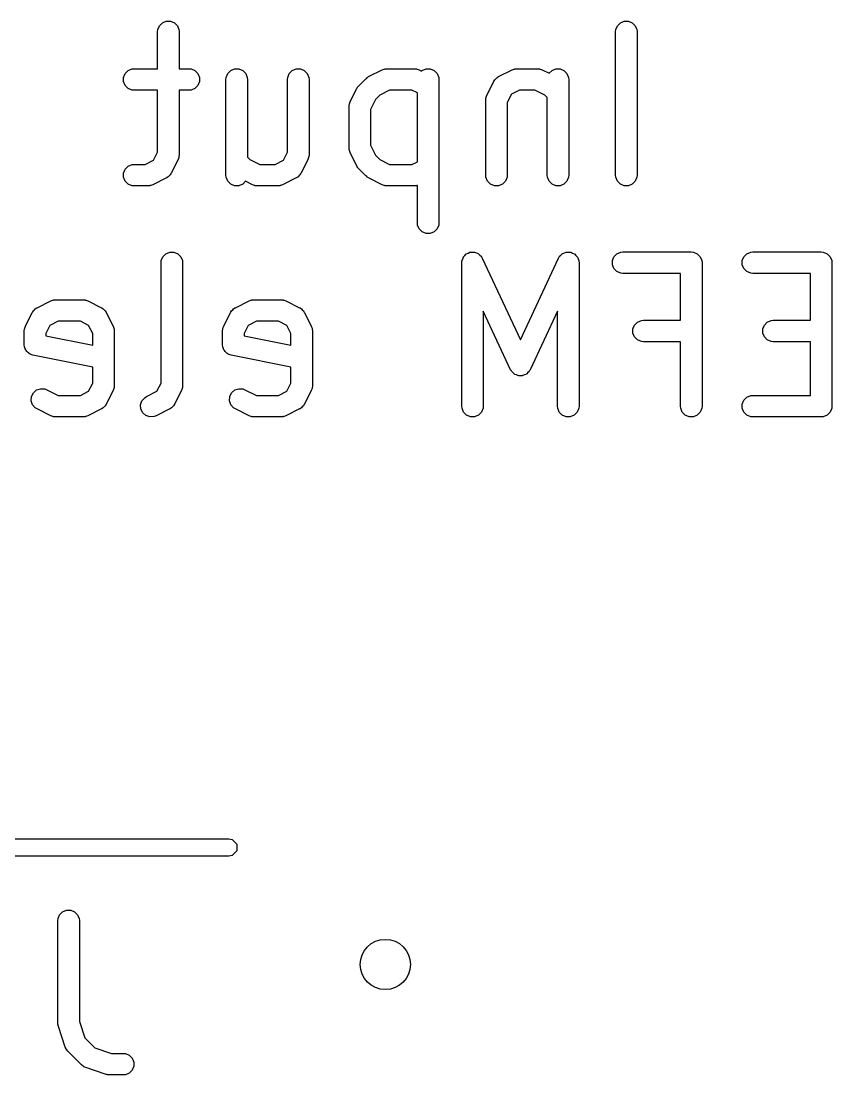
# Model space of a CAD drawing. Header units: inches. Extents: x -1.77 to 1.76, y -2.13 to 2.21.
# Drawn here: x 0.0001 to 0.2225, y 1.9201 to 2.2092 of the extents above; entities that cross this region are included whole.
import ezdxf

# ---------------------------------------------------------------- set-up
doc = ezdxf.new("R2010")
doc.units = ezdxf.units.IN
doc.header["$MEASUREMENT"] = 0
doc.layers.add('BLACK', color=250, linetype='CONTINUOUS')

msp = doc.modelspace()

# ---------------------------------------------------------------- linework, layer by layer
at = {"layer": 'BLACK', "linetype": 'CONTINUOUS'}
for p, q in [((0.03885, 2.20876), (0.03992, 2.2092)), ((0.03992, 2.2092), (0.04107, 2.2092)), ((0.04107, 2.2092), (0.04214, 2.20876)), ((0.16446, 2.20876), (0.16553, 2.2092)), ((0.16553, 2.2092), (0.16668, 2.2092)), ((0.16668, 2.2092), (0.16774, 2.20876)), ((0.03754, 2.2063), (0.0376, 2.20688)), ((0.03754, 2.19613), (0.03754, 2.2063)), ((0.0376, 2.20688), (0.03804, 2.20794)), ((0.03804, 2.20794), (0.03885, 2.20876)), ((0.04214, 2.20876), (0.04295, 2.20794)), ((0.04295, 2.20794), (0.04339, 2.20688)), ((0.04339, 2.20688), (0.04345, 2.2063)), ((0.04345, 2.2063), (0.04345, 2.19613)), ((0.16315, 2.2063), (0.16321, 2.20688)), ((0.16315, 2.16693), (0.16315, 2.2063)), ((0.16321, 2.20688), (0.16365, 2.20794)), ((0.16365, 2.20794), (0.16446, 2.20876)), ((0.16774, 2.20876), (0.16856, 2.20794)), ((0.16856, 2.20794), (0.169, 2.20688)), ((0.169, 2.20688), (0.16906, 2.2063)), ((0.16906, 2.2063), (0.16906, 2.16693)), ((0.02823, 2.19376), (0.02867, 2.19482)), ((0.02867, 2.19482), (0.02948, 2.19564)), ((0.02948, 2.19564), (0.03055, 2.19608)), ((0.03055, 2.19608), (0.03112, 2.19613)), ((0.03112, 2.19613), (0.03754, 2.19613)), ((0.04345, 2.19613), (0.04612, 2.19613)), ((0.04612, 2.19613), (0.0467, 2.19608)), ((0.0467, 2.19608), (0.04776, 2.19564)), ((0.04776, 2.19564), (0.04857, 2.19482)), ((0.04857, 2.19482), (0.04902, 2.19376)), ((0.05635, 2.19376), (0.05679, 2.19482)), ((0.05679, 2.19482), (0.0576, 2.19564)), ((0.0576, 2.19564), (0.05867, 2.19608)), ((0.05867, 2.19608), (0.05982, 2.19608)), ((0.05982, 2.19608), (0.06088, 2.19564)), ((0.06088, 2.19564), (0.0617, 2.19482)), ((0.0617, 2.19482), (0.06214, 2.19376)), ((0.07322, 2.19376), (0.07366, 2.19482)), ((0.07366, 2.19482), (0.07447, 2.19564)), ((0.07447, 2.19564), (0.07554, 2.19608)), ((0.07554, 2.19608), (0.07669, 2.19608)), ((0.07669, 2.19608), (0.07776, 2.19564)), ((0.07776, 2.19564), (0.07857, 2.19482)), ((0.07857, 2.19482), (0.07901, 2.19376)), ((0.09542, 2.19395), (0.09917, 2.19582)), ((0.09917, 2.19582), (0.09971, 2.19603)), ((0.09971, 2.19603), (0.09981, 2.19604)), ((0.09981, 2.19604), (0.09991, 2.19608)), ((0.09991, 2.19608), (0.10049, 2.19613)), ((0.10049, 2.19613), (0.10799, 2.19613)), ((0.10799, 2.19613), (0.10856, 2.19608)), ((0.10856, 2.19608), (0.10866, 2.19604)), ((0.10866, 2.19604), (0.10877, 2.19603)), ((0.10877, 2.19603), (0.10931, 2.19582)), ((0.10931, 2.19582), (0.10996, 2.1955)), ((0.10996, 2.1955), (0.1101, 2.19564)), ((0.1101, 2.19564), (0.11116, 2.19608)), ((0.11116, 2.19608), (0.11231, 2.19608)), ((0.11231, 2.19608), (0.11338, 2.19564)), ((0.11338, 2.19564), (0.11419, 2.19482)), ((0.11419, 2.19482), (0.11463, 2.19376)), ((0.13104, 2.19395), (0.13479, 2.19582)), ((0.13479, 2.19582), (0.13533, 2.19603)), ((0.13533, 2.19603), (0.13543, 2.19604)), ((0.13543, 2.19604), (0.13553, 2.19608)), ((0.13553, 2.19608), (0.13611, 2.19613)), ((0.13611, 2.19613), (0.14173, 2.19613)), ((0.14173, 2.19613), (0.14231, 2.19608)), ((0.14231, 2.19608), (0.14241, 2.19604)), ((0.14241, 2.19604), (0.14251, 2.19603)), ((0.14251, 2.19603), (0.14305, 2.19582)), ((0.14305, 2.19582), (0.14495, 2.19487)), ((0.14495, 2.19487), (0.14572, 2.19564)), ((0.14572, 2.19564), (0.14678, 2.19608)), ((0.14678, 2.19608), (0.14793, 2.19608)), ((0.14793, 2.19608), (0.149, 2.19564)), ((0.149, 2.19564), (0.14981, 2.19482)), ((0.14981, 2.19482), (0.15025, 2.19376)), ((0.02823, 2.1926), (0.02823, 2.19376)), ((0.02867, 2.19154), (0.02823, 2.1926)), ((0.02948, 2.19073), (0.02867, 2.19154)), ((0.04857, 2.19154), (0.04776, 2.19073)), ((0.04902, 2.1926), (0.04857, 2.19154)), ((0.04902, 2.19376), (0.04902, 2.1926)), ((0.05629, 2.19318), (0.05635, 2.19376)), ((0.05629, 2.16693), (0.05629, 2.19318)), ((0.06214, 2.19376), (0.0622, 2.19318)), ((0.0622, 2.19318), (0.0622, 2.17191)), ((0.07316, 2.19318), (0.07322, 2.19376)), ((0.07316, 2.17326), (0.07316, 2.19318)), ((0.07901, 2.19376), (0.07907, 2.19318)), ((0.07907, 2.19318), (0.07907, 2.17256)), ((0.09259, 2.19129), (0.09278, 2.19152)), ((0.09278, 2.19152), (0.09465, 2.19339)), ((0.09465, 2.19339), (0.09488, 2.19358)), ((0.09488, 2.19358), (0.09493, 2.19364)), ((0.09493, 2.19364), (0.09502, 2.19369)), ((0.09502, 2.19369), (0.0951, 2.19376)), ((0.0951, 2.19376), (0.09517, 2.19379)), ((0.09517, 2.19379), (0.09542, 2.19395)), ((0.11463, 2.19376), (0.11469, 2.19318)), ((0.11469, 2.19318), (0.11469, 2.15381)), ((0.12784, 2.18888), (0.12972, 2.19263)), ((0.12972, 2.19263), (0.12978, 2.19272)), ((0.12978, 2.19272), (0.12979, 2.19277)), ((0.12979, 2.19277), (0.12984, 2.19282)), ((0.12984, 2.19282), (0.13003, 2.19312)), ((0.13003, 2.19312), (0.13031, 2.19336)), ((0.13031, 2.19336), (0.13055, 2.19364)), ((0.13055, 2.19364), (0.13084, 2.19382)), ((0.13084, 2.19382), (0.1309, 2.19387)), ((0.1309, 2.19387), (0.13094, 2.19389)), ((0.13094, 2.19389), (0.13104, 2.19395)), ((0.15025, 2.19376), (0.15031, 2.19318)), ((0.15031, 2.19318), (0.15031, 2.16693)), ((0.03055, 2.19028), (0.02948, 2.19073)), ((0.03112, 2.19023), (0.03055, 2.19028)), ((0.03754, 2.19023), (0.03112, 2.19023)), ((0.03754, 2.17326), (0.03754, 2.19023)), ((0.04612, 2.19023), (0.04345, 2.19023)), ((0.04345, 2.19023), (0.04345, 2.17256)), ((0.0467, 2.19028), (0.04612, 2.19023)), ((0.04776, 2.19073), (0.0467, 2.19028)), ((0.09035, 2.187), (0.09222, 2.19075)), ((0.09222, 2.19075), (0.09238, 2.191)), ((0.09238, 2.191), (0.09241, 2.19107)), ((0.09241, 2.19107), (0.09247, 2.19115)), ((0.09247, 2.19115), (0.09253, 2.19124)), ((0.09253, 2.19124), (0.09259, 2.19129)), ((0.09849, 2.18888), (0.09729, 2.18768)), ((0.10118, 2.19023), (0.09849, 2.18888)), ((0.10729, 2.19023), (0.10118, 2.19023)), ((0.10878, 2.18948), (0.10729, 2.19023)), ((0.10878, 2.17063), (0.10878, 2.18948)), ((0.12764, 2.18834), (0.12784, 2.18888)), ((0.13456, 2.18911), (0.13344, 2.18686)), ((0.13681, 2.19023), (0.13456, 2.18911)), ((0.14104, 2.19023), (0.13681, 2.19023)), ((0.14373, 2.18888), (0.14104, 2.19023)), ((0.1444, 2.18821), (0.14373, 2.18888)), ((0.09004, 2.18568), (0.09009, 2.18626)), ((0.09009, 2.18626), (0.09013, 2.18636)), ((0.09013, 2.18636), (0.09014, 2.18646)), ((0.09014, 2.18646), (0.09035, 2.187)), ((0.09729, 2.18768), (0.09594, 2.18498)), ((0.12753, 2.18756), (0.12759, 2.18813)), ((0.12753, 2.16693), (0.12753, 2.18756)), ((0.12759, 2.18813), (0.12763, 2.18823)), ((0.12763, 2.18823), (0.12764, 2.18834)), ((0.13344, 2.18686), (0.13344, 2.16693)), ((0.1444, 2.16693), (0.1444, 2.18821)), ((0.09004, 2.17443), (0.09004, 2.18568)), ((0.09594, 2.18498), (0.09594, 2.17513)), ((0.09009, 2.17386), (0.09004, 2.17443)), ((0.09594, 2.17513), (0.09729, 2.17243)), ((0.03642, 2.17101), (0.03754, 2.17326)), ((0.04334, 2.17178), (0.04314, 2.17124)), ((0.04335, 2.17188), (0.04334, 2.17178)), ((0.04339, 2.17198), (0.04335, 2.17188)), ((0.04345, 2.17256), (0.04339, 2.17198)), ((0.0622, 2.17191), (0.06287, 2.17124)), ((0.07204, 2.17101), (0.07316, 2.17326)), ((0.07896, 2.17178), (0.07876, 2.17124)), ((0.07897, 2.17188), (0.07896, 2.17178)), ((0.07901, 2.17198), (0.07897, 2.17188)), ((0.07907, 2.17256), (0.07901, 2.17198)), ((0.09013, 2.17376), (0.09009, 2.17386)), ((0.09014, 2.17365), (0.09013, 2.17376)), ((0.09035, 2.17311), (0.09014, 2.17365)), ((0.09222, 2.16936), (0.09035, 2.17311)), ((0.09729, 2.17243), (0.09849, 2.17124)), ((0.02823, 2.16751), (0.02867, 2.16857)), ((0.02867, 2.16857), (0.02948, 2.16939)), ((0.02948, 2.16939), (0.03055, 2.16983)), ((0.03055, 2.16983), (0.03112, 2.16989)), ((0.03112, 2.16989), (0.03417, 2.16989)), ((0.03417, 2.16989), (0.03642, 2.17101)), ((0.04314, 2.17124), (0.04126, 2.16749)), ((0.06287, 2.17124), (0.06556, 2.16989)), ((0.06556, 2.16989), (0.06979, 2.16989)), ((0.06979, 2.16989), (0.07204, 2.17101)), ((0.07876, 2.17124), (0.07688, 2.16749)), ((0.09238, 2.16912), (0.09222, 2.16936)), ((0.09241, 2.16904), (0.09238, 2.16912)), ((0.09247, 2.16896), (0.09241, 2.16904)), ((0.09253, 2.16887), (0.09247, 2.16896)), ((0.09259, 2.16882), (0.09253, 2.16887)), ((0.09278, 2.1686), (0.09259, 2.16882)), ((0.09465, 2.16672), (0.09278, 2.1686)), ((0.09849, 2.17124), (0.10118, 2.16989)), ((0.10118, 2.16989), (0.10729, 2.16989)), ((0.10729, 2.16989), (0.10878, 2.17063)), ((0.02823, 2.16636), (0.02823, 2.16751)), ((0.02867, 2.16529), (0.02823, 2.16636)), ((0.03994, 2.16617), (0.03619, 2.16429)), ((0.04004, 2.16623), (0.03994, 2.16617)), ((0.04008, 2.16624), (0.04004, 2.16623)), ((0.04014, 2.16629), (0.04008, 2.16624)), ((0.04043, 2.16648), (0.04014, 2.16629)), ((0.04067, 2.16676), (0.04043, 2.16648)), ((0.04095, 2.167), (0.04067, 2.16676)), ((0.04114, 2.16729), (0.04095, 2.167)), ((0.04119, 2.16735), (0.04114, 2.16729)), ((0.0412, 2.16739), (0.04119, 2.16735)), ((0.04126, 2.16749), (0.0412, 2.16739)), ((0.05635, 2.16636), (0.05629, 2.16693)), ((0.05679, 2.16529), (0.05635, 2.16636)), ((0.07556, 2.16617), (0.07181, 2.16429)), ((0.07566, 2.16623), (0.07556, 2.16617)), ((0.0757, 2.16624), (0.07566, 2.16623)), ((0.07576, 2.16629), (0.0757, 2.16624)), ((0.07605, 2.16648), (0.07576, 2.16629)), ((0.07629, 2.16676), (0.07605, 2.16648)), ((0.07657, 2.167), (0.07629, 2.16676)), ((0.07676, 2.16729), (0.07657, 2.167)), ((0.07681, 2.16735), (0.07676, 2.16729)), ((0.07682, 2.16739), (0.07681, 2.16735)), ((0.07688, 2.16749), (0.07682, 2.16739)), ((0.09488, 2.16654), (0.09465, 2.16672)), ((0.09493, 2.16648), (0.09488, 2.16654)), ((0.09502, 2.16642), (0.09493, 2.16648)), ((0.0951, 2.16635), (0.09502, 2.16642)), ((0.09517, 2.16632), (0.0951, 2.16635)), ((0.09542, 2.16617), (0.09517, 2.16632)), ((0.09917, 2.16429), (0.09542, 2.16617)), ((0.12759, 2.16636), (0.12753, 2.16693)), ((0.12803, 2.16529), (0.12759, 2.16636)), ((0.13338, 2.16636), (0.13294, 2.16529)), ((0.13344, 2.16693), (0.13338, 2.16636)), ((0.14446, 2.16636), (0.1444, 2.16693)), ((0.1449, 2.16529), (0.14446, 2.16636)), ((0.15025, 2.16636), (0.14981, 2.16529)), ((0.15031, 2.16693), (0.15025, 2.16636)), ((0.16321, 2.16636), (0.16315, 2.16693)), ((0.16365, 2.16529), (0.16321, 2.16636)), ((0.169, 2.16636), (0.16856, 2.16529)), ((0.16906, 2.16693), (0.169, 2.16636)), ((0.02948, 2.16448), (0.02867, 2.16529)), ((0.03055, 2.16404), (0.02948, 2.16448)), ((0.03112, 2.16398), (0.03055, 2.16404)), ((0.03487, 2.16398), (0.03112, 2.16398)), ((0.03545, 2.16404), (0.03487, 2.16398)), ((0.03554, 2.16408), (0.03545, 2.16404)), ((0.03565, 2.16409), (0.03554, 2.16408)), ((0.03619, 2.16429), (0.03565, 2.16409)), ((0.0576, 2.16448), (0.05679, 2.16529)), ((0.05867, 2.16404), (0.0576, 2.16448)), ((0.05982, 2.16404), (0.05867, 2.16404)), ((0.06088, 2.16448), (0.05982, 2.16404)), ((0.06165, 2.16524), (0.06088, 2.16448)), ((0.06355, 2.16429), (0.06165, 2.16524)), ((0.06409, 2.16409), (0.06355, 2.16429)), ((0.06419, 2.16408), (0.06409, 2.16409)), ((0.06429, 2.16404), (0.06419, 2.16408)), ((0.06487, 2.16398), (0.06429, 2.16404)), ((0.07049, 2.16398), (0.06487, 2.16398)), ((0.07107, 2.16404), (0.07049, 2.16398)), ((0.07117, 2.16408), (0.07107, 2.16404)), ((0.07127, 2.16409), (0.07117, 2.16408)), ((0.07181, 2.16429), (0.07127, 2.16409)), ((0.09971, 2.16409), (0.09917, 2.16429)), ((0.09981, 2.16408), (0.09971, 2.16409)), ((0.09991, 2.16404), (0.09981, 2.16408)), ((0.10049, 2.16398), (0.09991, 2.16404)), ((0.10799, 2.16398), (0.10049, 2.16398)), ((0.10856, 2.16404), (0.10799, 2.16398)), ((0.10866, 2.16408), (0.10856, 2.16404)), ((0.10877, 2.16409), (0.10866, 2.16408)), ((0.10878, 2.16409), (0.10877, 2.16409)), ((0.10878, 2.15381), (0.10878, 2.16409)), ((0.12884, 2.16448), (0.12803, 2.16529)), ((0.12991, 2.16404), (0.12884, 2.16448)), ((0.13106, 2.16404), (0.12991, 2.16404)), ((0.13212, 2.16448), (0.13106, 2.16404)), ((0.13294, 2.16529), (0.13212, 2.16448)), ((0.14572, 2.16448), (0.1449, 2.16529)), ((0.14678, 2.16404), (0.14572, 2.16448)), ((0.14793, 2.16404), (0.14678, 2.16404)), ((0.149, 2.16448), (0.14793, 2.16404)), ((0.14981, 2.16529), (0.149, 2.16448)), ((0.16446, 2.16448), (0.16365, 2.16529)), ((0.16553, 2.16404), (0.16446, 2.16448)), ((0.16668, 2.16404), (0.16553, 2.16404)), ((0.16774, 2.16448), (0.16668, 2.16404)), ((0.16856, 2.16529), (0.16774, 2.16448)), ((0.10884, 2.15323), (0.10878, 2.15381)), ((0.10928, 2.15217), (0.10884, 2.15323)), ((0.1101, 2.15136), (0.10928, 2.15217)), ((0.11116, 2.15091), (0.1101, 2.15136)), ((0.11338, 2.15136), (0.11231, 2.15091)), ((0.11419, 2.15217), (0.11338, 2.15136)), ((0.11463, 2.15323), (0.11419, 2.15217)), ((0.11469, 2.15381), (0.11463, 2.15323)), ((0.11231, 2.15091), (0.11116, 2.15091)), ((0.03898, 2.14456), (0.03979, 2.14538)), ((0.03979, 2.14538), (0.04086, 2.14582)), ((0.04086, 2.14582), (0.04201, 2.14582)), ((0.04201, 2.14582), (0.04307, 2.14538)), ((0.04307, 2.14538), (0.04389, 2.14456)), ((0.12183, 2.14492), (0.12218, 2.1453)), ((0.12218, 2.1453), (0.12223, 2.14533)), ((0.12223, 2.14533), (0.12228, 2.14538)), ((0.12228, 2.14538), (0.12275, 2.14557)), ((0.12275, 2.14557), (0.12322, 2.14579)), ((0.12322, 2.14579), (0.12329, 2.14579)), ((0.12329, 2.14579), (0.12335, 2.14582)), ((0.12335, 2.14582), (0.12386, 2.14582)), ((0.12386, 2.14582), (0.12437, 2.14584)), ((0.12437, 2.14584), (0.12443, 2.14582)), ((0.12443, 2.14582), (0.1245, 2.14582)), ((0.1245, 2.14582), (0.12497, 2.14562)), ((0.12497, 2.14562), (0.12545, 2.14545)), ((0.12545, 2.14545), (0.1255, 2.1454)), ((0.1255, 2.1454), (0.12556, 2.14538)), ((0.12556, 2.14538), (0.12592, 2.14501)), ((0.14817, 2.14501), (0.14853, 2.14538)), ((0.14853, 2.14538), (0.14859, 2.1454)), ((0.14859, 2.1454), (0.14864, 2.14545)), ((0.14864, 2.14545), (0.14912, 2.14562)), ((0.14912, 2.14562), (0.14959, 2.14582)), ((0.14959, 2.14582), (0.14966, 2.14582)), ((0.14966, 2.14582), (0.14972, 2.14584)), ((0.14972, 2.14584), (0.15023, 2.14582)), ((0.15023, 2.14582), (0.15074, 2.14582)), ((0.15074, 2.14582), (0.15081, 2.14579)), ((0.15081, 2.14579), (0.15087, 2.14579)), ((0.15087, 2.14579), (0.15134, 2.14557)), ((0.15134, 2.14557), (0.15181, 2.14538)), ((0.15181, 2.14538), (0.15186, 2.14533)), ((0.15186, 2.14533), (0.15192, 2.1453)), ((0.15192, 2.1453), (0.15226, 2.14492)), ((0.16271, 2.14456), (0.16353, 2.14538)), ((0.16353, 2.14538), (0.16459, 2.14582)), ((0.16459, 2.14582), (0.16517, 2.14587)), ((0.16517, 2.14587), (0.18391, 2.14587)), ((0.18391, 2.14587), (0.18449, 2.14582)), ((0.18449, 2.14582), (0.18555, 2.14538)), ((0.18555, 2.14538), (0.18637, 2.14456)), ((0.19833, 2.14456), (0.19915, 2.14538)), ((0.19915, 2.14538), (0.20021, 2.14582)), ((0.20021, 2.14582), (0.20079, 2.14587)), ((0.20079, 2.14587), (0.21954, 2.14587)), ((0.21954, 2.14587), (0.22011, 2.14582)), ((0.22011, 2.14582), (0.22118, 2.14538)), ((0.22118, 2.14538), (0.22199, 2.14456)), ((0.03848, 2.14292), (0.03854, 2.1435)), ((0.03848, 2.10987), (0.03848, 2.14292)), ((0.03854, 2.1435), (0.03898, 2.14456)), ((0.04389, 2.14456), (0.04433, 2.1435)), ((0.04433, 2.1435), (0.04439, 2.14292)), ((0.04439, 2.14292), (0.04439, 2.10917)), ((0.12097, 2.14292), (0.12101, 2.1433)), ((0.12097, 2.10355), (0.12097, 2.14292)), ((0.121, 2.14337), (0.12102, 2.14341)), ((0.12101, 2.1433), (0.121, 2.14337)), ((0.12102, 2.14341), (0.12103, 2.1435)), ((0.12103, 2.1435), (0.12122, 2.14397)), ((0.12122, 2.14397), (0.1214, 2.14445)), ((0.1214, 2.14445), (0.12144, 2.1445)), ((0.12144, 2.1445), (0.12147, 2.14456)), ((0.12147, 2.14456), (0.12183, 2.14492)), ((0.12592, 2.14501), (0.1263, 2.14467)), ((0.1263, 2.14467), (0.12635, 2.14459)), ((0.12635, 2.14459), (0.12638, 2.14456)), ((0.12638, 2.14456), (0.1264, 2.1445)), ((0.1264, 2.1445), (0.1266, 2.14417)), ((0.1266, 2.14417), (0.13705, 2.12178)), ((0.13705, 2.12178), (0.14749, 2.14417)), ((0.14749, 2.14417), (0.14769, 2.1445)), ((0.14769, 2.1445), (0.14771, 2.14456)), ((0.14771, 2.14456), (0.14774, 2.14459)), ((0.14774, 2.14459), (0.14779, 2.14467)), ((0.14779, 2.14467), (0.14817, 2.14501)), ((0.15226, 2.14492), (0.15262, 2.14456)), ((0.15262, 2.14456), (0.15265, 2.1445)), ((0.15265, 2.1445), (0.15269, 2.14445)), ((0.15269, 2.14445), (0.15287, 2.14397)), ((0.15287, 2.14397), (0.15306, 2.1435)), ((0.15306, 2.1435), (0.15307, 2.14341)), ((0.15307, 2.14341), (0.15309, 2.14337)), ((0.15309, 2.14337), (0.15308, 2.1433)), ((0.15308, 2.1433), (0.15312, 2.14292)), ((0.15312, 2.14292), (0.15312, 2.10355)), ((0.16227, 2.1435), (0.16271, 2.14456)), ((0.16227, 2.14234), (0.16227, 2.1435)), ((0.16271, 2.14128), (0.16227, 2.14234)), ((0.18637, 2.14456), (0.18681, 2.1435)), ((0.18681, 2.1435), (0.18687, 2.14292)), ((0.18687, 2.14292), (0.18687, 2.10355)), ((0.19789, 2.1435), (0.19833, 2.14456)), ((0.19789, 2.14234), (0.19789, 2.1435)), ((0.19833, 2.14128), (0.19789, 2.14234)), ((0.22199, 2.14456), (0.22243, 2.1435)), ((0.22243, 2.1435), (0.22249, 2.14292)), ((0.22249, 2.14292), (0.22249, 2.10355)), ((0.16353, 2.14047), (0.16271, 2.14128)), ((0.16459, 2.14002), (0.16353, 2.14047)), ((0.16517, 2.13997), (0.16459, 2.14002)), ((0.18096, 2.13997), (0.16517, 2.13997)), ((0.18096, 2.12713), (0.18096, 2.13997)), ((0.19915, 2.14047), (0.19833, 2.14128)), ((0.20021, 2.14002), (0.19915, 2.14047)), ((0.20079, 2.13997), (0.20021, 2.14002)), ((0.21658, 2.13997), (0.20079, 2.13997)), ((0.21658, 2.12713), (0.21658, 2.13997)), ((0.00449, 2.13056), (0.00824, 2.13244)), ((0.00824, 2.13244), (0.00878, 2.13265)), ((0.00878, 2.13265), (0.00889, 2.13265)), ((0.00889, 2.13265), (0.00899, 2.13269)), ((0.00899, 2.13269), (0.00956, 2.13275)), ((0.00956, 2.13275), (0.01706, 2.13275)), ((0.01706, 2.13275), (0.01764, 2.13269)), ((0.01764, 2.13269), (0.01773, 2.13265)), ((0.01773, 2.13265), (0.01784, 2.13265)), ((0.01784, 2.13265), (0.01838, 2.13244)), ((0.01838, 2.13244), (0.02213, 2.13056)), ((0.05886, 2.13056), (0.06261, 2.13244)), ((0.06261, 2.13244), (0.06315, 2.13265)), ((0.06315, 2.13265), (0.06326, 2.13265)), ((0.06326, 2.13265), (0.06335, 2.13269)), ((0.06335, 2.13269), (0.06393, 2.13275)), ((0.06393, 2.13275), (0.07143, 2.13275)), ((0.07143, 2.13275), (0.072, 2.13269)), ((0.072, 2.13269), (0.0721, 2.13265)), ((0.0721, 2.13265), (0.07221, 2.13265)), ((0.07221, 2.13265), (0.07275, 2.13244)), ((0.07275, 2.13244), (0.0765, 2.13056)), ((0.0013, 2.12549), (0.00317, 2.12924)), ((0.00317, 2.12924), (0.00323, 2.12934)), ((0.00323, 2.12934), (0.00325, 2.12938)), ((0.00325, 2.12938), (0.0033, 2.12944)), ((0.0033, 2.12944), (0.00348, 2.12973)), ((0.00348, 2.12973), (0.00376, 2.12998)), ((0.00376, 2.12998), (0.004, 2.13026)), ((0.004, 2.13026), (0.00429, 2.13044)), ((0.00429, 2.13044), (0.00435, 2.13049)), ((0.00435, 2.13049), (0.00439, 2.1305)), ((0.00439, 2.1305), (0.00449, 2.13056)), ((0.02213, 2.13056), (0.02223, 2.1305)), ((0.02223, 2.1305), (0.02227, 2.13049)), ((0.02227, 2.13049), (0.02233, 2.13044)), ((0.02233, 2.13044), (0.02262, 2.13026)), ((0.02262, 2.13026), (0.02286, 2.12998)), ((0.02286, 2.12998), (0.02314, 2.12973)), ((0.02314, 2.12973), (0.02333, 2.12944)), ((0.02333, 2.12944), (0.02338, 2.12938)), ((0.02338, 2.12938), (0.02339, 2.12934)), ((0.02339, 2.12934), (0.02345, 2.12924)), ((0.02345, 2.12924), (0.02533, 2.12549)), ((0.05566, 2.12549), (0.05754, 2.12924)), ((0.05754, 2.12924), (0.0576, 2.12934)), ((0.0576, 2.12934), (0.05761, 2.12938)), ((0.05761, 2.12938), (0.05766, 2.12944)), ((0.05766, 2.12944), (0.05785, 2.12973)), ((0.05785, 2.12973), (0.05813, 2.12998)), ((0.05813, 2.12998), (0.05837, 2.13026)), ((0.05837, 2.13026), (0.05866, 2.13044)), ((0.05866, 2.13044), (0.05872, 2.13049)), ((0.05872, 2.13049), (0.05876, 2.1305)), ((0.05876, 2.1305), (0.05886, 2.13056)), ((0.0765, 2.13056), (0.07659, 2.1305)), ((0.07659, 2.1305), (0.07664, 2.13049)), ((0.07664, 2.13049), (0.0767, 2.13044)), ((0.0767, 2.13044), (0.07699, 2.13026)), ((0.07699, 2.13026), (0.07723, 2.12998)), ((0.07723, 2.12998), (0.07751, 2.12973)), ((0.07751, 2.12973), (0.07769, 2.12944)), ((0.07769, 2.12944), (0.07774, 2.12938)), ((0.07774, 2.12938), (0.07776, 2.12934)), ((0.07776, 2.12934), (0.07782, 2.12924)), ((0.07782, 2.12924), (0.07969, 2.12549)), ((0.13437, 2.11355), (0.12687, 2.12961)), ((0.12687, 2.12961), (0.12687, 2.10355)), ((0.14722, 2.12961), (0.13972, 2.11355)), ((0.14722, 2.10355), (0.14722, 2.12961)), ((0.00109, 2.12495), (0.0013, 2.12549)), ((0.00801, 2.12572), (0.00689, 2.12348)), ((0.01026, 2.12684), (0.00801, 2.12572)), ((0.01636, 2.12684), (0.01026, 2.12684)), ((0.01861, 2.12572), (0.01636, 2.12684)), ((0.01973, 2.12348), (0.01861, 2.12572)), ((0.02533, 2.12549), (0.02553, 2.12495)), ((0.05546, 2.12495), (0.05566, 2.12549)), ((0.06238, 2.12572), (0.06126, 2.12348)), ((0.06463, 2.12684), (0.06238, 2.12572)), ((0.07073, 2.12684), (0.06463, 2.12684)), ((0.07298, 2.12572), (0.07073, 2.12684)), ((0.0741, 2.12348), (0.07298, 2.12572)), ((0.07969, 2.12549), (0.0799, 2.12495)), ((0.1679, 2.12475), (0.16834, 2.12581)), ((0.16834, 2.12581), (0.16915, 2.12663)), ((0.16915, 2.12663), (0.17022, 2.12707)), ((0.17022, 2.12707), (0.17079, 2.12713)), ((0.17079, 2.12713), (0.18096, 2.12713)), ((0.20352, 2.12475), (0.20396, 2.12581)), ((0.20396, 2.12581), (0.20477, 2.12663)), ((0.20477, 2.12663), (0.20584, 2.12707)), ((0.20584, 2.12707), (0.20641, 2.12713)), ((0.20641, 2.12713), (0.21658, 2.12713)), ((0.00098, 2.12417), (0.00104, 2.12475)), ((0.00098, 2.12042), (0.00098, 2.12417)), ((0.00104, 2.12475), (0.00108, 2.12485)), ((0.00108, 2.12485), (0.00109, 2.12495)), ((0.00689, 2.12348), (0.00689, 2.12284)), ((0.00689, 2.12284), (0.01973, 2.12028)), ((0.01973, 2.12028), (0.01973, 2.12348)), ((0.02553, 2.12495), (0.02554, 2.12485)), ((0.02554, 2.12485), (0.02558, 2.12475)), ((0.02558, 2.12475), (0.02564, 2.12417)), ((0.02564, 2.12417), (0.02564, 2.10917)), ((0.05535, 2.12417), (0.05541, 2.12475)), ((0.05535, 2.12042), (0.05535, 2.12417)), ((0.05541, 2.12475), (0.05545, 2.12485)), ((0.05545, 2.12485), (0.05546, 2.12495)), ((0.06126, 2.12348), (0.06126, 2.12284)), ((0.06126, 2.12284), (0.0741, 2.12028)), ((0.0741, 2.12028), (0.0741, 2.12348)), ((0.0799, 2.12495), (0.07991, 2.12485)), ((0.07991, 2.12485), (0.07995, 2.12475)), ((0.07995, 2.12475), (0.08001, 2.12417)), ((0.08001, 2.12417), (0.08001, 2.10917)), ((0.1679, 2.1236), (0.1679, 2.12475)), ((0.16834, 2.12253), (0.1679, 2.1236)), ((0.16915, 2.12172), (0.16834, 2.12253)), ((0.20352, 2.1236), (0.20352, 2.12475)), ((0.20396, 2.12253), (0.20352, 2.1236)), ((0.20477, 2.12172), (0.20396, 2.12253)), ((0.00104, 2.11985), (0.00098, 2.12042)), ((0.00115, 2.11958), (0.00104, 2.11985)), ((0.00121, 2.1193), (0.00115, 2.11958)), ((0.00137, 2.11905), (0.00121, 2.1193)), ((0.05541, 2.11985), (0.05535, 2.12042)), ((0.05552, 2.11958), (0.05541, 2.11985)), ((0.05558, 2.1193), (0.05552, 2.11958)), ((0.05574, 2.11905), (0.05558, 2.1193)), ((0.17022, 2.12128), (0.16915, 2.12172)), ((0.17079, 2.12122), (0.17022, 2.12128)), ((0.18096, 2.12122), (0.17079, 2.12122)), ((0.18096, 2.10355), (0.18096, 2.12122)), ((0.20584, 2.12128), (0.20477, 2.12172)), ((0.20641, 2.12122), (0.20584, 2.12128)), ((0.21658, 2.12122), (0.20641, 2.12122)), ((0.21658, 2.1065), (0.21658, 2.12122)), ((0.00148, 2.11878), (0.00137, 2.11905)), ((0.00169, 2.11858), (0.00148, 2.11878)), ((0.00185, 2.11834), (0.00169, 2.11858)), ((0.00209, 2.11817), (0.00185, 2.11834)), ((0.0023, 2.11797), (0.00209, 2.11817)), ((0.00256, 2.11786), (0.0023, 2.11797)), ((0.0028, 2.1177), (0.00256, 2.11786)), ((0.00336, 2.11753), (0.0028, 2.1177)), ((0.01973, 2.11425), (0.00336, 2.11753)), ((0.05585, 2.11878), (0.05574, 2.11905)), ((0.05605, 2.11858), (0.05585, 2.11878)), ((0.05622, 2.11834), (0.05605, 2.11858)), ((0.05646, 2.11817), (0.05622, 2.11834)), ((0.05666, 2.11797), (0.05646, 2.11817)), ((0.05693, 2.11786), (0.05666, 2.11797)), ((0.05717, 2.1177), (0.05693, 2.11786)), ((0.05773, 2.11753), (0.05717, 2.1177)), ((0.0741, 2.11425), (0.05773, 2.11753)), ((0.01973, 2.10987), (0.01973, 2.11425)), ((0.0741, 2.10987), (0.0741, 2.11425)), ((0.13449, 2.11334), (0.13437, 2.11355)), ((0.13972, 2.11355), (0.1396, 2.11334)), ((0.13452, 2.11327), (0.13449, 2.11334)), ((0.13457, 2.11322), (0.13452, 2.11327)), ((0.13466, 2.11305), (0.13457, 2.11322)), ((0.135, 2.11275), (0.13466, 2.11305)), ((0.1353, 2.11242), (0.135, 2.11275)), ((0.13542, 2.11236), (0.1353, 2.11242)), ((0.13551, 2.11227), (0.13542, 2.11236)), ((0.13594, 2.11212), (0.13551, 2.11227)), ((0.13634, 2.11193), (0.13594, 2.11212)), ((0.13647, 2.11193), (0.13634, 2.11193)), ((0.1366, 2.11188), (0.13647, 2.11193)), ((0.13705, 2.1119), (0.1366, 2.11188)), ((0.13749, 2.11188), (0.13705, 2.1119)), ((0.13762, 2.11193), (0.13749, 2.11188)), ((0.13775, 2.11193), (0.13762, 2.11193)), ((0.13815, 2.11212), (0.13775, 2.11193)), ((0.13858, 2.11227), (0.13815, 2.11212)), ((0.13867, 2.11236), (0.13858, 2.11227)), ((0.13879, 2.11242), (0.13867, 2.11236)), ((0.1391, 2.11275), (0.13879, 2.11242)), ((0.13943, 2.11305), (0.1391, 2.11275)), ((0.13952, 2.11322), (0.13943, 2.11305)), ((0.13957, 2.11327), (0.13952, 2.11322)), ((0.1396, 2.11334), (0.13957, 2.11327)), ((0.00348, 2.10724), (0.00435, 2.10799)), ((0.00435, 2.10799), (0.00544, 2.10835)), ((0.00544, 2.10835), (0.00659, 2.10827)), ((0.00659, 2.10827), (0.00713, 2.10807)), ((0.00713, 2.10807), (0.01026, 2.1065)), ((0.01861, 2.10763), (0.01973, 2.10987)), ((0.02533, 2.10785), (0.02345, 2.1041)), ((0.02553, 2.10839), (0.02533, 2.10785)), ((0.02554, 2.1085), (0.02553, 2.10839)), ((0.02558, 2.1086), (0.02554, 2.1085)), ((0.02564, 2.10917), (0.02558, 2.1086)), ((0.03736, 2.10763), (0.03848, 2.10987)), ((0.04407, 2.10785), (0.0422, 2.1041)), ((0.04428, 2.10839), (0.04407, 2.10785)), ((0.04429, 2.1085), (0.04428, 2.10839)), ((0.04433, 2.1086), (0.04429, 2.1085)), ((0.04439, 2.10917), (0.04433, 2.1086)), ((0.05785, 2.10724), (0.05872, 2.10799)), ((0.05872, 2.10799), (0.05981, 2.10835)), ((0.05981, 2.10835), (0.06096, 2.10827)), ((0.06096, 2.10827), (0.0615, 2.10807)), ((0.0615, 2.10807), (0.06463, 2.1065)), ((0.07298, 2.10763), (0.0741, 2.10987)), ((0.07969, 2.10785), (0.07782, 2.1041)), ((0.0799, 2.10839), (0.07969, 2.10785)), ((0.07991, 2.1085), (0.0799, 2.10839)), ((0.07995, 2.1086), (0.07991, 2.1085)), ((0.08001, 2.10917), (0.07995, 2.1086)), ((0.00288, 2.10506), (0.00296, 2.10621)), ((0.00325, 2.10396), (0.00288, 2.10506)), ((0.00296, 2.10621), (0.00348, 2.10724)), ((0.01026, 2.1065), (0.01636, 2.1065)), ((0.01636, 2.1065), (0.01861, 2.10763)), ((0.03288, 2.10392), (0.03324, 2.10501)), ((0.03324, 2.10501), (0.034, 2.10588)), ((0.034, 2.10588), (0.03449, 2.10619)), ((0.03449, 2.10619), (0.03736, 2.10763)), ((0.05725, 2.10506), (0.05733, 2.10621)), ((0.05761, 2.10396), (0.05725, 2.10506)), ((0.05733, 2.10621), (0.05785, 2.10724)), ((0.06463, 2.1065), (0.07073, 2.1065)), ((0.07073, 2.1065), (0.07298, 2.10763)), ((0.19789, 2.10413), (0.19833, 2.10519)), ((0.19833, 2.10519), (0.19915, 2.10601)), ((0.19915, 2.10601), (0.20021, 2.10645)), ((0.20021, 2.10645), (0.20079, 2.1065)), ((0.20079, 2.1065), (0.21658, 2.1065)), ((0.004, 2.10309), (0.00325, 2.10396)), ((0.00449, 2.10278), (0.004, 2.10309)), ((0.00824, 2.10091), (0.00449, 2.10278)), ((0.02213, 2.10278), (0.01838, 2.10091)), ((0.02223, 2.10284), (0.02213, 2.10278)), ((0.02227, 2.10286), (0.02223, 2.10284)), ((0.02233, 2.10291), (0.02227, 2.10286)), ((0.02262, 2.10309), (0.02233, 2.10291)), ((0.02286, 2.10337), (0.02262, 2.10309)), ((0.02314, 2.10361), (0.02286, 2.10337)), ((0.02333, 2.10391), (0.02314, 2.10361)), ((0.02338, 2.10396), (0.02333, 2.10391)), ((0.02339, 2.10401), (0.02338, 2.10396)), ((0.02345, 2.1041), (0.02339, 2.10401)), ((0.03296, 2.10277), (0.03288, 2.10392)), ((0.03348, 2.10174), (0.03296, 2.10277)), ((0.04088, 2.10278), (0.03713, 2.10091)), ((0.04097, 2.10284), (0.04088, 2.10278)), ((0.04102, 2.10286), (0.04097, 2.10284)), ((0.04108, 2.10291), (0.04102, 2.10286)), ((0.04137, 2.10309), (0.04108, 2.10291)), ((0.04161, 2.10337), (0.04137, 2.10309)), ((0.04189, 2.10361), (0.04161, 2.10337)), ((0.04207, 2.10391), (0.04189, 2.10361)), ((0.04212, 2.10396), (0.04207, 2.10391)), ((0.04214, 2.10401), (0.04212, 2.10396)), ((0.0422, 2.1041), (0.04214, 2.10401)), ((0.05837, 2.10309), (0.05761, 2.10396)), ((0.05886, 2.10278), (0.05837, 2.10309)), ((0.06261, 2.10091), (0.05886, 2.10278)), ((0.0765, 2.10278), (0.07275, 2.10091)), ((0.07659, 2.10284), (0.0765, 2.10278)), ((0.07664, 2.10286), (0.07659, 2.10284)), ((0.0767, 2.10291), (0.07664, 2.10286)), ((0.07699, 2.10309), (0.0767, 2.10291)), ((0.07723, 2.10337), (0.07699, 2.10309)), ((0.07751, 2.10361), (0.07723, 2.10337)), ((0.07769, 2.10391), (0.07751, 2.10361)), ((0.07774, 2.10396), (0.07769, 2.10391)), ((0.07776, 2.10401), (0.07774, 2.10396)), ((0.07782, 2.1041), (0.07776, 2.10401)), ((0.12103, 2.10297), (0.12097, 2.10355)), ((0.12147, 2.10191), (0.12103, 2.10297)), ((0.12228, 2.1011), (0.12147, 2.10191)), ((0.12638, 2.10191), (0.12556, 2.1011)), ((0.12682, 2.10297), (0.12638, 2.10191)), ((0.12687, 2.10355), (0.12682, 2.10297)), ((0.14727, 2.10297), (0.14722, 2.10355)), ((0.14771, 2.10191), (0.14727, 2.10297)), ((0.14853, 2.1011), (0.14771, 2.10191)), ((0.15262, 2.10191), (0.15181, 2.1011)), ((0.15306, 2.10297), (0.15262, 2.10191)), ((0.15312, 2.10355), (0.15306, 2.10297)), ((0.18102, 2.10297), (0.18096, 2.10355)), ((0.18146, 2.10191), (0.18102, 2.10297)), ((0.18227, 2.1011), (0.18146, 2.10191)), ((0.18637, 2.10191), (0.18555, 2.1011)), ((0.18681, 2.10297), (0.18637, 2.10191)), ((0.18687, 2.10355), (0.18681, 2.10297)), ((0.19789, 2.10297), (0.19789, 2.10413)), ((0.19833, 2.10191), (0.19789, 2.10297)), ((0.19915, 2.1011), (0.19833, 2.10191)), ((0.22199, 2.10191), (0.22118, 2.1011)), ((0.22243, 2.10297), (0.22199, 2.10191)), ((0.22249, 2.10355), (0.22243, 2.10297)), ((0.00878, 2.1007), (0.00824, 2.10091)), ((0.00889, 2.10069), (0.00878, 2.1007)), ((0.00899, 2.10065), (0.00889, 2.10069)), ((0.00956, 2.1006), (0.00899, 2.10065)), ((0.01706, 2.1006), (0.00956, 2.1006)), ((0.01764, 2.10065), (0.01706, 2.1006)), ((0.01773, 2.10069), (0.01764, 2.10065)), ((0.01784, 2.1007), (0.01773, 2.10069)), ((0.01838, 2.10091), (0.01784, 2.1007)), ((0.03435, 2.10099), (0.03348, 2.10174)), ((0.03544, 2.10062), (0.03435, 2.10099)), ((0.03659, 2.1007), (0.03544, 2.10062)), ((0.03713, 2.10091), (0.03659, 2.1007)), ((0.06315, 2.1007), (0.06261, 2.10091)), ((0.06326, 2.10069), (0.06315, 2.1007)), ((0.06335, 2.10065), (0.06326, 2.10069)), ((0.06393, 2.1006), (0.06335, 2.10065)), ((0.07143, 2.1006), (0.06393, 2.1006)), ((0.072, 2.10065), (0.07143, 2.1006)), ((0.0721, 2.10069), (0.072, 2.10065)), ((0.07221, 2.1007), (0.0721, 2.10069)), ((0.07275, 2.10091), (0.07221, 2.1007)), ((0.12335, 2.10065), (0.12228, 2.1011)), ((0.1245, 2.10065), (0.12335, 2.10065)), ((0.12556, 2.1011), (0.1245, 2.10065)), ((0.14959, 2.10065), (0.14853, 2.1011)), ((0.15074, 2.10065), (0.14959, 2.10065)), ((0.15181, 2.1011), (0.15074, 2.10065)), ((0.18334, 2.10065), (0.18227, 2.1011)), ((0.18449, 2.10065), (0.18334, 2.10065)), ((0.18555, 2.1011), (0.18449, 2.10065)), ((0.20021, 2.10065), (0.19915, 2.1011)), ((0.20079, 2.1006), (0.20021, 2.10065)), ((0.21954, 2.1006), (0.20079, 2.1006)), ((0.22011, 2.10065), (0.21954, 2.1006)), ((0.22118, 2.1011), (0.22011, 2.10065)), ((-0.05709, 1.98484), (0.05709, 1.98484)), ((0.05709, 1.98484), (0.05799, 1.98466)), ((0.05799, 1.98466), (0.05927, 1.98338)), ((0.05927, 1.98338), (0.05927, 1.98158)), ((0.05927, 1.98158), (0.05799, 1.9803)), ((0.05709, 1.98012), (-0.05709, 1.98012)), ((0.05799, 1.9803), (0.05709, 1.98012)), ((0.01023, 1.96298), (0.01067, 1.96405)), ((0.01067, 1.96405), (0.01148, 1.96486)), ((0.01148, 1.96486), (0.01255, 1.9653)), ((0.01255, 1.9653), (0.0137, 1.9653)), ((0.0137, 1.9653), (0.01476, 1.96486)), ((0.01476, 1.96486), (0.01558, 1.96405)), ((0.01558, 1.96405), (0.01602, 1.96298)), ((0.01017, 1.96241), (0.01023, 1.96298)), ((0.01017, 1.93429), (0.01017, 1.96241)), ((0.01602, 1.96298), (0.01608, 1.96241)), ((0.01608, 1.96241), (0.01608, 1.93477)), ((0.0102, 1.934), (0.01017, 1.93429)), ((0.01608, 1.93477), (0.01758, 1.93026)), ((0.01019, 1.93392), (0.0102, 1.934)), ((0.01022, 1.93382), (0.01019, 1.93392)), ((0.01023, 1.93371), (0.01022, 1.93382)), ((0.01026, 1.93364), (0.01023, 1.93371)), ((0.01032, 1.93335), (0.01026, 1.93364)), ((0.0122, 1.92773), (0.01032, 1.93335)), ((0.01758, 1.93026), (0.02034, 1.92749)), ((0.01243, 1.9272), (0.0122, 1.92773)), ((0.0125, 1.92712), (0.01243, 1.9272)), ((0.01254, 1.92702), (0.0125, 1.92712)), ((0.01291, 1.92658), (0.01254, 1.92702)), ((0.01666, 1.92283), (0.01291, 1.92658)), ((0.02034, 1.92749), (0.02485, 1.92599)), ((0.02485, 1.92599), (0.02812, 1.92599)), ((0.02812, 1.92599), (0.0287, 1.92593)), ((0.0287, 1.92593), (0.02976, 1.92549)), ((0.01711, 1.92246), (0.01666, 1.92283)), ((0.02976, 1.92549), (0.03058, 1.92468)), ((0.03058, 1.92468), (0.03102, 1.92361)), ((0.03102, 1.92361), (0.03102, 1.92246)), ((0.01721, 1.92242), (0.01711, 1.92246)), ((0.01729, 1.92235), (0.01721, 1.92242)), ((0.01781, 1.92211), (0.01729, 1.92235)), ((0.02344, 1.92024), (0.01781, 1.92211)), ((0.02372, 1.92017), (0.02344, 1.92024)), ((0.0238, 1.92014), (0.02372, 1.92017)), ((0.0239, 1.92013), (0.0238, 1.92014)), ((0.024, 1.92011), (0.0239, 1.92013)), ((0.02408, 1.92011), (0.024, 1.92011)), ((0.02437, 1.92009), (0.02408, 1.92011)), ((0.02812, 1.92009), (0.02437, 1.92009)), ((0.0287, 1.92014), (0.02812, 1.92009)), ((0.02976, 1.92058), (0.0287, 1.92014)), ((0.03058, 1.9214), (0.02976, 1.92058)), ((0.03102, 1.92246), (0.03058, 1.9214))]:
    msp.add_line(p, q, dxfattribs=at)
at = {"layer": 'BLACK'}
msp.add_circle((0.1, 1.95039), 0.00689, dxfattribs=at)
msp.add_circle((0.1, 1.95039), 0.00689, dxfattribs=at)

doc.saveas('drawing.dxf')
